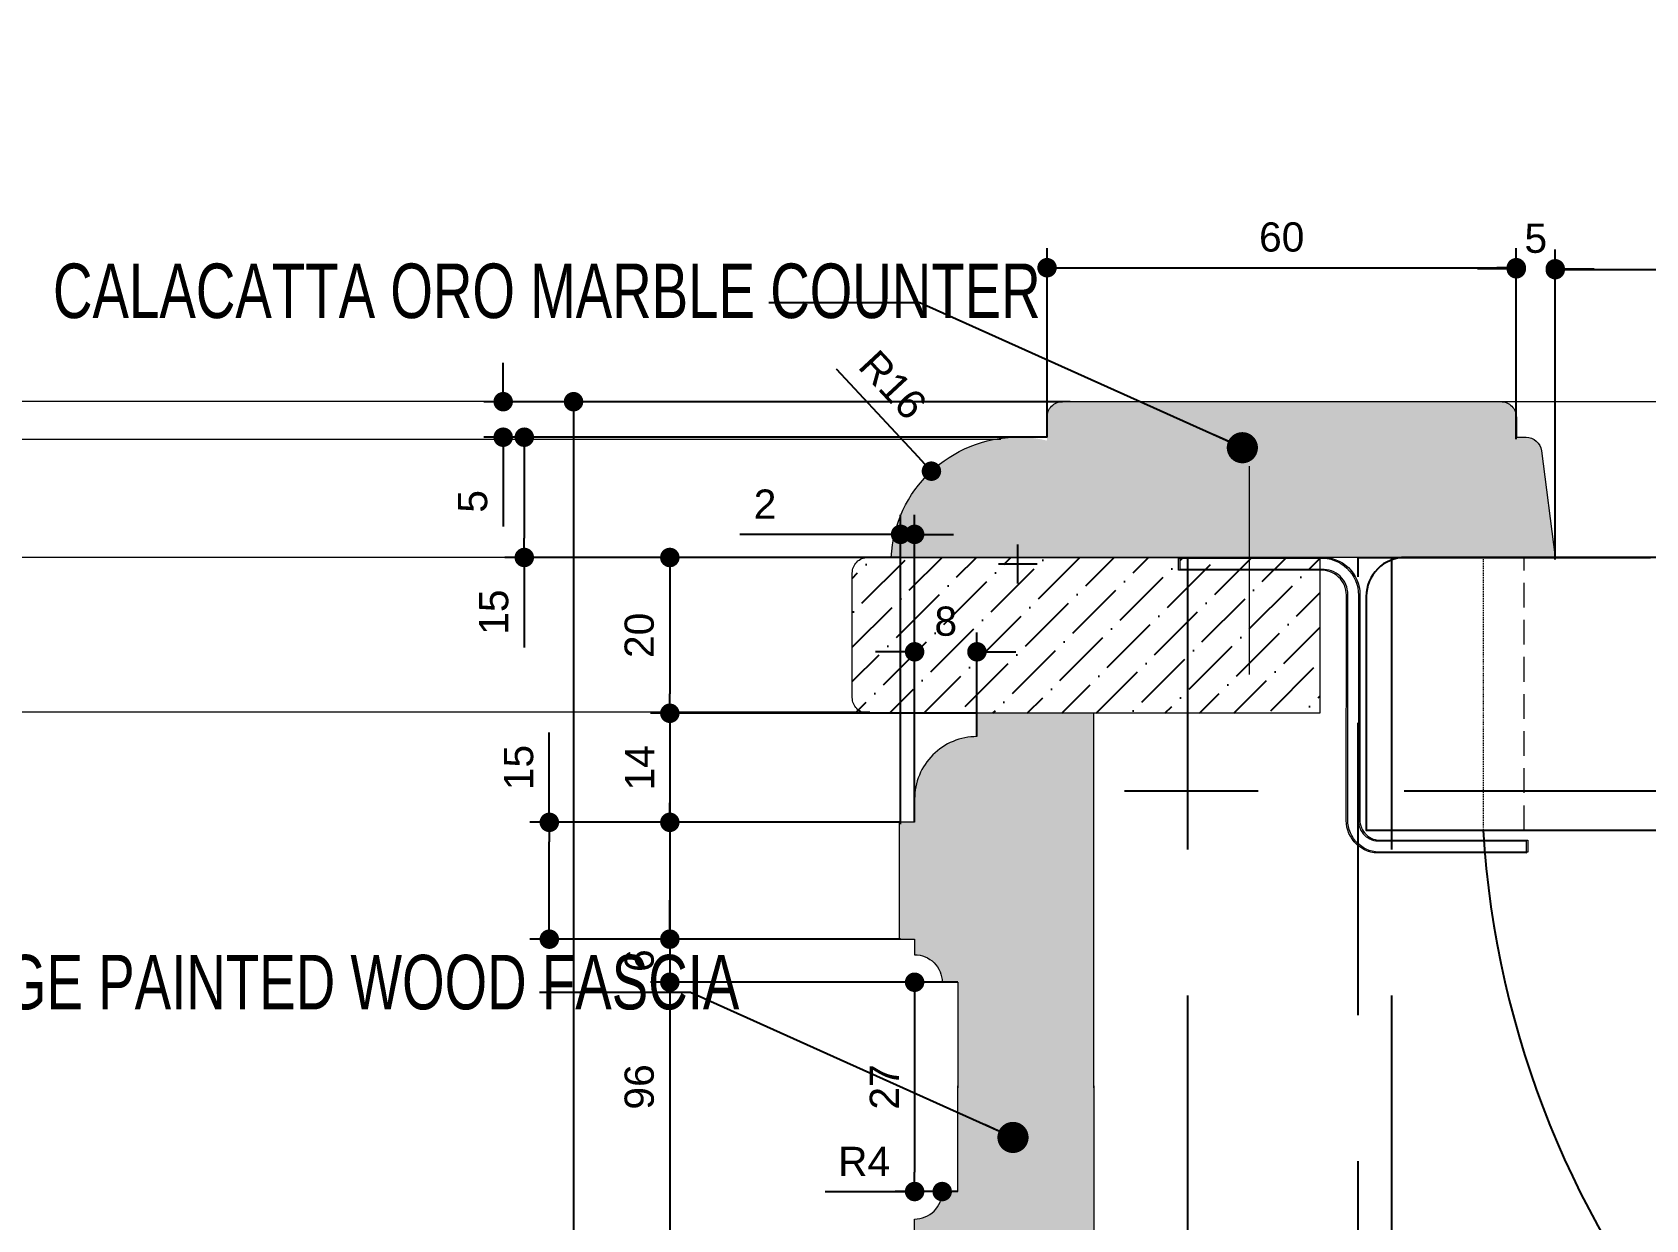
# Model space of a CAD drawing. Header units: inches. Extents: x 193287 to 241687, y 437648 to 550079.
# Drawn here: x 230009.3 to 230216.4, y 449130.6 to 449283 of the extents above; entities that cross this region are included whole.
import ezdxf

# ---------------------------------------------------------------- set-up
doc = ezdxf.new("R2010")
doc.units = ezdxf.units.IN
doc.header["$MEASUREMENT"] = 0
for name, pattern in [('HIDDEN', [0.375, 0.25, -0.125]), ('HIDDEN2', [0.1875, 0.125, -0.0625]), ('PR11_AL Kaabi_Villa_GF-07_Make up & Toilet$0$HIDDEN2', [4.7625, 3.175, -1.5875])]:
    doc.linetypes.add(name, pattern=pattern)
for name, color, linetype, lineweight in [('A-Dim-ID', 9, 'Continuous', 20), ('CQ Marble', 6, 'Continuous', 0), ('Sanitary', 9, 'Continuous', 0)]:
    doc.layers.add(name, color=color, linetype=linetype, lineweight=lineweight)
for name, color, linetype in [('A-DIMESNION-1', 7, 'Continuous'), ('CQ marble hatch', 8, 'Continuous'), ('CQ SANITARY WARES', 212, 'Continuous'), ('CQ SPOT DETAIL DIMENSION', 9, 'Continuous'), ('CQ SPOT DETAILS', 40, 'Continuous'), ('CQ text label', 3, 'Continuous'), ('Layer7', 8, 'Continuous'), ('MARBLE 2', 6, 'Continuous'), ('SANITARY WARES', 212, 'Continuous')]:
    doc.layers.add(name, color=color, linetype=linetype)
doc.styles.add('DIM 50', font='romans.shx', dxfattribs={"width": 0.75, "height": 100})
doc.styles.add('ST9', font='romans.shx', dxfattribs={"width": 0.8})
doc.styles.get("Standard").update_dxf_attribs({"font": 'arial.ttf'})
doc.dimstyles.new('CQ 2.5', dxfattribs={"dimscale": 0.025, "dimtxt": 150, "dimasz": 100, "dimexe": 100, "dimexo": 0, "dimgap": 80, "dimtad": 1, "dimdec": 0, "dimzin": 0, "dimdsep": 46, "dimtxsty": 'Standard', "dimblk": 'DOT', "dimcen": 100, "dimclrd": 250, "dimclre": 250, "dimclrt": 3, "dimadec": 0, "dimazin": 0, "dimtfac": 1, "dimtdec": 0, "dimtofl": 0, "dimtmove": 0, "dimatfit": 3, "dimfxl": 1, "dimtolj": 1, "dimtzin": 0, "dimlwd": -1, "dimarcsym": 0})
doc.dimstyles.new('DIM-20', dxfattribs={"dimscale": 1000, "dimtxt": 0.044, "dimasz": 0.035, "dimexe": 0.022, "dimexo": 0.022, "dimgap": 0.022, "dimtad": 1, "dimdec": 0, "dimzin": 0, "dimdsep": 46, "dimtxsty": 'ST9', "dimblk1": 'ARCHTICK', "dimblk2": 'ARCHTICK', "dimsah": 1, "dimcen": 0.088, "dimdle": 0.04, "dimclrd": 256, "dimclre": 256, "dimclrt": 3, "dimadec": 0, "dimazin": 0, "dimtfac": 1, "dimtdec": 0, "dimtix": 1, "dimtofl": 0, "dimtmove": 1, "dimatfit": 3, "dimldrblk": 'CLOSED', "dimfxl": 1, "dimtolj": 1, "dimtzin": 0, "dimarcsym": 0})
doc.dimstyles.get("Standard").update_dxf_attribs({"dimtxt": 0.18, "dimasz": 0.18, "dimexe": 0.18, "dimexo": 0.0625, "dimgap": 0.09, "dimtad": 0, "dimtih": 1, "dimtoh": 1, "dimdec": 4, "dimzin": 0, "dimdsep": 46, "dimtxsty": 'Standard', "dimcen": 0.09, "dimadec": 0, "dimazin": 0, "dimtfac": 1, "dimtdec": 4, "dimtofl": 0, "dimtmove": 0, "dimatfit": 3, "dimfxl": 1, "dimtolj": 1, "dimtzin": 0, "dimarcsym": 0})
pattern_1 = [(45, (-7e-11, 49.978), (1.657281518, 6.0766989), [7.8125, -1.5625, 0, -1.5625])]

# ---------------------------------------------------------------- blocks, each defined once
blk = doc.blocks.new('duravit foster side')
at = {"layer": 'Sanitary', "lineweight": 0}
blk.add_line((40918.33, -1407.37, 0), (40918.33, -1380.65, 0), dxfattribs=at)
at = {"layer": 'Sanitary', "lineweight": 0, "elevation": 0}
blk.add_lwpolyline([(40953.87, -1430.31), (40935.17, -1430.3, -0.431365), (40930.76, -1426.13), (40930.78, -1397.19, 0.431365), (40927.41, -1394.01), (40909.24, -1394.01), (40909.24, -1392.46), (40927.32, -1392.46, -0.431365), (40932.33, -1397.2), (40932.31, -1426.13, 0.431365), (40935.08, -1428.76), (40953.87, -1428.76), (40953.87, -1430.31)], format="xyb", dxfattribs=at)
at = {"layer": 'SANITARY WARES', "linetype": 'HIDDEN2', "lineweight": 0}
blk.add_line((40948.33, -1392.36), (40948.33, -1427.36), dxfattribs=at)
at = {"layer": 'SANITARY WARES'}
blk.add_line((40948.33, -1427.36), (41088.35, -1427.36), dxfattribs=at)
blk.add_lwpolyline([(41228.33, -1427.36), (41243.33, -1427.36), (41243.33, -1397.36, 0.414214), (41238.33, -1392.36), (40938.33, -1392.36, 0.414214), (40933.33, -1397.36), (40933.33, -1427.36), (40948.33, -1427.36, 0.331096), (41041.04, -1537.36, -0.40788), (41045.93, -1542.36), (41045.93, -1557.36), (41130.77, -1557.36), (41130.77, -1542.36, -0.407798), (41135.66, -1537.36, 0.331478)], format="xyb", close=True, dxfattribs=at)
blk = doc.blocks.new('svanity section gf-15')
at = {"layer": 'CQ marble hatch', "ltscale": 1000, "extrusion": (-4.88522e-08, 5.98593e-09, 1)}
h = blk.add_hatch(dxfattribs=at)
h.set_pattern_fill('ANSI36', color=256, scale=25, style=0)
h.set_pattern_definition(pattern_1)
edge = h.paths.add_edge_path()
edge.add_arc((233163.01, 449102.13), 2, 0, 90)
edge.add_line((233163.01, 449104.13), (233106.77, 449104.13))
edge.add_arc((233106.77, 449102.13), 2, 90, 180)
edge.add_line((233104.77, 449102.13), (233104.77, 449099.13))
edge.add_arc((233101.02, 449083.3), 16.27, 76.6516, 177.0882)
edge.add_line((233084.77, 449084.13), (233170.01, 449084.13))
edge.add_line((233170.01, 449084.13), (233168.23, 449097.82))
edge.add_arc((233166.25, 449097.57), 2, 7.3809, 90)
edge.add_line((233166.25, 449099.57), (233165.01, 449099.57))
edge.add_line((233165.01, 449099.57), (233165.01, 449102.13))
edge = h.paths.add_edge_path()
edge.add_line((233433.32, 449097.82), (233431.55, 449084.13))
edge.add_line((233431.55, 449084.13), (233638.13, 449084.13))
edge.add_line((233638.13, 449084.13), (233638.13, 449104.13))
edge.add_line((233638.13, 449104.13), (233438.55, 449104.13))
edge.add_arc((233438.55, 449102.13), 2, 90, 180)
edge.add_line((233436.55, 449102.13), (233436.55, 449099.57))
edge.add_line((233436.55, 449099.57), (233435.31, 449099.57))
edge.add_arc((233435.31, 449097.57), 2, 90, 172.6191)
h = blk.add_hatch(dxfattribs=at)
h.set_pattern_fill('ANSI36', color=256, scale=25, style=0)
h.set_pattern_definition(pattern_1)
edge = h.paths.add_edge_path()
edge.add_line((233079.77, 449082.13), (233079.77, 449064.13))
edge.add_line((233079.77, 449064.13), (233139.77, 449064.13))
edge.add_line((233139.77, 449064.13), (233139.77, 449084.13))
edge.add_line((233139.77, 449084.13), (233081.77, 449084.13))
edge.add_arc((233081.77, 449082.13), 2, -630, -540)
at = {"layer": 'CQ marble hatch', "ltscale": 1000}
h = blk.add_hatch(dxfattribs=at)
h.set_pattern_fill('ANSI36', color=256, scale=25, angle=-8.8e-29, style=0)
h.paths.add_polyline_path([(233095.77, 448408.19), (233110.77, 448408.19), (233110.77, 448404.15), (233095.77, 448404.15)])
h.paths.add_polyline_path([(233085.77, 448437.19), (233087.77, 448437.19), (233087.77, 448439.19, 0.414214), (233091.31, 448442.72), (233093.31, 448442.72), (233093.31, 448686.19), (233093.31, 448929.65), (233091.31, 448929.65, 0.414214), (233087.77, 448933.19), (233087.77, 448935.19), (233085.77, 448935.19), (233085.77, 448950.19), (233087.77, 448950.19), (233087.77, 448953.19, -0.414214), (233095.77, 448961.19), (233095.77, 448964.19), (233110.77, 448964.19), (233110.77, 448686.19), (233110.77, 448408.19), (233095.77, 448408.19), (233095.77, 448411.19, -0.414214), (233087.77, 448419.19), (233087.77, 448422.19), (233085.77, 448422.19)])
h.paths.add_polyline_path([(233095.77, 448968.19), (233110.77, 448968.19), (233110.77, 448964.19), (233095.77, 448964.19)])
h.paths.add_polyline_path([(233085.77, 448997.19), (233087.77, 448997.19), (233087.77, 448999.19, 0.414214), (233091.31, 449002.72), (233093.31, 449002.72), (233093.31, 449016.29), (233093.31, 449029.59), (233091.31, 449029.59, 0.414214), (233087.77, 449033.13), (233087.77, 449035.13), (233085.77, 449035.13), (233085.77, 449050.13), (233087.77, 449050.13), (233087.77, 449053.13, -0.414214), (233095.77, 449061.13), (233095.77, 449064.13), (233110.77, 449064.13), (233110.77, 449016.03), (233110.77, 448968.19), (233095.77, 448968.19), (233095.77, 448971.19, -0.414214), (233087.77, 448979.19), (233087.77, 448982.19), (233085.77, 448982.19)])
at = {"layer": 'CQ Marble', "color": 6, "extrusion": (-4.88522e-08, 5.98593e-09, 1), "elevation": -0.01}
blk.add_lwpolyline([(233084.77, 449084.13), (233084.77, 449084.13, -0.399406), (233101.02, 449099.57), (233104.77, 449099.57), (233104.77, 449102.13, -0.414214), (233106.77, 449104.13), (233638.13, 449104.13), (233638.13, 449084.13), (233084.77, 449084.13)], format="xyb", dxfattribs=at)
blk.add_lwpolyline([(233081.77, 449084.13), (233139.77, 449084.13), (233139.77, 449064.13), (233081.77, 449064.13, -0.414214), (233079.77, 449066.13), (233079.77, 449082.13, -0.414214)], format="xyb", close=True, dxfattribs=at)
at = {"layer": 'CQ Marble', "color": 6, "elevation": 0}
for points in [[(233110.77, 449016.03), (233110.77, 449064.13), (233095.77, 449064.13), (233095.77, 449061.13, 0.414214), (233087.77, 449053.13), (233087.77, 449050.13), (233085.77, 449050.13), (233085.77, 449035.13), (233087.77, 449035.13), (233087.77, 449033.13, -0.414214), (233091.31, 449029.59), (233093.31, 449029.59), (233093.31, 449016.03)], [(233110.77, 449016.29), (233110.77, 448968.19), (233095.77, 448968.19), (233095.77, 448971.19, -0.414214), (233087.77, 448979.19), (233087.77, 448982.19), (233085.77, 448982.19), (233085.77, 448997.19), (233087.77, 448997.19), (233087.77, 448999.19, 0.414214), (233091.31, 449002.72), (233093.31, 449002.72), (233093.31, 449016.29)]]:
    blk.add_lwpolyline(points, format="xyb", dxfattribs=at)
at = {"layer": 'Layer7', "color": 250, "linetype": 'HIDDEN', "ltscale": 150, "extrusion": (-4.88522e-08, 5.98593e-09, 1)}
for p, q in [((233122.81, 449084.13, 0), (233122.81, 448719.13, 0)), ((233148.98, 449084.13, 0), (233148.98, 448719.13, 0))]:
    blk.add_line(p, q, dxfattribs=at)
at = {"layer": 'Layer7', "color": 250, "linetype": 'HIDDEN', "ltscale": 150, "extrusion": (-4.88522e-08, 5.98593e-09, 1), "elevation": -0.01}
for points in [[(233114.72, 448744.13), (233144.72, 448744.13), (233144.72, 449084.13)], [(233144.72, 449084.13), (233638.13, 449084.13), (233638.13, 449054.13), (233114.72, 449054.13)]]:
    blk.add_lwpolyline(points, dxfattribs=at)
at = {"layer": 'MARBLE 2', "lineweight": 0, "extrusion": (-4.88522e-08, 5.98593e-09, 1), "elevation": -0.01}
blk.add_lwpolyline([(233140.01, 449104.13), (233163.01, 449104.13, -0.414214), (233165.01, 449102.13), (233165.01, 449099.57), (233166.25, 449099.57, -0.376967), (233168.23, 449097.82), (233170.01, 449084.13)], format="xyb", dxfattribs=at)
at = {"layer": 'Sanitary', "lineweight": 0, "extrusion": (-4.88522e-08, 5.98593e-09, 1), "elevation": -0.01}
blk.add_lwpolyline([(233166.47, 449046.28), (233147.78, 449046.28, -0.431365), (233143.36, 449050.45), (233143.38, 449079.39, 0.431365), (233140.01, 449082.58), (233121.85, 449082.57), (233121.85, 449084.12), (233139.93, 449084.12, -0.431365), (233144.93, 449079.39), (233144.91, 449050.45, 0.431365), (233147.69, 449047.83), (233166.47, 449047.83), (233166.47, 449046.28)], format="xyb", dxfattribs=at)
at = {"layer": 'SANITARY WARES', "linetype": 'PR11_AL Kaabi_Villa_GF-07_Make up & Toilet$0$HIDDEN2', "lineweight": 0, "extrusion": (-4.88522e-08, 5.98593e-09, 1)}
blk.add_line((233166.01, 449049.13, 0), (233166.01, 449084.13, 0), dxfattribs=at)
at = {"layer": 'CQ SANITARY WARES', "color": 6, "extrusion": (-4.88522e-08, 5.98593e-09, 1)}
blk.add_blockref('duravit foster side', (192212.42, 450476.49, -0.01), dxfattribs=at)
blk = doc.blocks.new('_Dot')
at = {"color": 0, "linetype": 'ByBlock', "lineweight": -2}
blk.add_line((-0.5, 0), (-1, 0), dxfattribs=at)
at = {"color": 0, "linetype": 'ByBlock', "const_width": 0.5}
blk.add_lwpolyline([(-0.25, 0, 1), (0.25, 0, 1)], format="xyb", close=True, dxfattribs=at)
blk = doc.blocks.new('*D4475')
at = {"layer": 'A-DIMESNION-1', "color": 250, "lineweight": -2, "ltscale": 0.05, "transparency": 16777216}
for p, q in [((230141.51, 429235.59), (230076.23, 429235.59)), ((230130.51, 428535.55), (230076.23, 428535.55))]:
    blk.add_line(p, q, dxfattribs=at)
at = {"layer": 'A-DIMESNION-1', "color": 250, "ltscale": 0.05, "transparency": 16777216}
blk.add_line((230078.73, 429233.09), (230078.73, 428538.05), dxfattribs=at)
at = {"layer": 'Defpoints', "color": 0, "linetype": 'Continuous', "ltscale": 0.05, "transparency": 16777216}
for p in [(230141.51, 429235.59, 0), (230078.73, 428535.55), (230130.51, 428535.55, 0)]:
    blk.add_point(p, dxfattribs=at)
at = {"layer": 'A-DIMESNION-1', "color": 250, "linetype": 'Continuous', "ltscale": 0.05, "transparency": 16777216, "xscale": 2.5, "yscale": 2.5, "zscale": 2.5}
for p, rotation in [((230078.73, 429235.59), 90), ((230078.73, 428535.55), 270)]:
    blk.add_blockref('_Dot', p, dxfattribs=dict(at, rotation=rotation))
at = {"layer": 'A-DIMESNION-1', "color": 3, "linetype": 'Continuous', "ltscale": 0.05, "transparency": 16777216, "insert": (230074.82, 428885.57), "char_height": 3.75, "attachment_point": 5, "rotation": 90}
blk.add_mtext('\\A1;700', dxfattribs=at)
blk = doc.blocks.new('*D4474')
at = {"layer": 'A-DIMESNION-1', "color": 250, "lineweight": -2, "ltscale": 0.05, "transparency": 16777216}
for p, q in [((230139.51, 429231.03), (230139.51, 429255.29)), ((230199.74, 429231.03), (230199.74, 429255.29))]:
    blk.add_line(p, q, dxfattribs=at)
at = {"layer": 'A-DIMESNION-1', "color": 250, "ltscale": 0.05, "transparency": 16777216}
blk.add_line((230142.01, 429252.79), (230197.24, 429252.79), dxfattribs=at)
at = {"layer": 'Defpoints', "color": 0, "linetype": 'Continuous', "ltscale": 0.05, "transparency": 16777216}
for p in [(230199.74, 429252.79), (230139.51, 429231.03, 0), (230199.74, 429231.03, 0)]:
    blk.add_point(p, dxfattribs=at)
at = {"layer": 'A-DIMESNION-1', "color": 250, "linetype": 'Continuous', "ltscale": 0.05, "transparency": 16777216, "xscale": 2.5, "yscale": 2.5, "zscale": 2.5, "rotation": 180}
blk.add_blockref('_Dot', (230139.51, 429252.79), dxfattribs=at)
at = {"layer": 'A-DIMESNION-1', "color": 250, "linetype": 'Continuous', "ltscale": 0.05, "transparency": 16777216, "xscale": 2.5, "yscale": 2.5, "zscale": 2.5}
blk.add_blockref('_Dot', (230199.74, 429252.79), dxfattribs=at)
at = {"layer": 'A-DIMESNION-1', "color": 3, "linetype": 'Continuous', "ltscale": 0.05, "transparency": 16777216, "insert": (230169.63, 429256.71), "char_height": 3.75, "attachment_point": 5}
blk.add_mtext('\\A1;60', dxfattribs=at)
blk = doc.blocks.new('*D4473')
at = {"layer": 'A-DIMESNION-1', "color": 250, "lineweight": -2, "ltscale": 0.05, "transparency": 16777216}
for p, q in [((230199.74, 429230.78), (230199.74, 429255.15)), ((230204.74, 429215.34), (230204.74, 429255.15))]:
    blk.add_line(p, q, dxfattribs=at)
at = {"layer": 'A-DIMESNION-1', "color": 250, "ltscale": 0.05, "transparency": 16777216}
for p, q in [((230197.24, 429252.65), (230194.74, 429252.65)), ((230207.24, 429252.65), (230209.74, 429252.65))]:
    blk.add_line(p, q, dxfattribs=at)
at = {"layer": 'Defpoints', "color": 0, "linetype": 'Continuous', "ltscale": 0.05, "transparency": 16777216}
for p in [(230204.74, 429252.65), (230199.74, 429230.78, 0), (230204.74, 429215.34, 0)]:
    blk.add_point(p, dxfattribs=at)
at = {"layer": 'A-DIMESNION-1', "color": 250, "linetype": 'Continuous', "ltscale": 0.05, "transparency": 16777216, "xscale": 2.5, "yscale": 2.5, "zscale": 2.5}
blk.add_blockref('_Dot', (230199.74, 429252.65), dxfattribs=at)
at = {"layer": 'A-DIMESNION-1', "color": 250, "linetype": 'Continuous', "ltscale": 0.05, "transparency": 16777216, "xscale": 2.5, "yscale": 2.5, "zscale": 2.5, "rotation": 180}
blk.add_blockref('_Dot', (230204.74, 429252.65), dxfattribs=at)
at = {"layer": 'A-DIMESNION-1', "color": 3, "linetype": 'Continuous', "ltscale": 0.05, "transparency": 16777216, "insert": (230202.24, 429256.55), "char_height": 3.75, "attachment_point": 5}
blk.add_mtext('\\A1;5', dxfattribs=at)
blk = doc.blocks.new('*D4472')
at = {"layer": 'A-DIMESNION-1', "color": 250, "lineweight": -2, "ltscale": 0.05, "transparency": 16777216}
for p, q in [((230204.74, 429215.34), (230204.74, 429255.04)), ((230466.29, 429215.34), (230466.29, 429255.04))]:
    blk.add_line(p, q, dxfattribs=at)
at = {"layer": 'A-DIMESNION-1', "color": 250, "ltscale": 0.05, "transparency": 16777216}
blk.add_line((230207.24, 429252.54), (230463.79, 429252.54), dxfattribs=at)
at = {"layer": 'Defpoints', "color": 0, "linetype": 'Continuous', "ltscale": 0.05, "transparency": 16777216}
for p in [(230466.29, 429252.54), (230204.74, 429215.34, 0), (230466.29, 429215.34, 0)]:
    blk.add_point(p, dxfattribs=at)
at = {"layer": 'A-DIMESNION-1', "color": 250, "linetype": 'Continuous', "ltscale": 0.05, "transparency": 16777216, "xscale": 2.5, "yscale": 2.5, "zscale": 2.5, "rotation": 180}
blk.add_blockref('_Dot', (230204.74, 429252.54), dxfattribs=at)
at = {"layer": 'A-DIMESNION-1', "color": 250, "linetype": 'Continuous', "ltscale": 0.05, "transparency": 16777216, "xscale": 2.5, "yscale": 2.5, "zscale": 2.5}
blk.add_blockref('_Dot', (230466.29, 429252.54), dxfattribs=at)
at = {"layer": 'A-DIMESNION-1', "color": 3, "linetype": 'Continuous', "ltscale": 0.05, "transparency": 16777216, "insert": (230335.52, 429256.46), "char_height": 3.75, "attachment_point": 5}
blk.add_mtext('\\A1;262', dxfattribs=at)
blk = doc.blocks.new('*D4455')
at = {"layer": 'A-DIMESNION-1', "color": 250, "lineweight": -2, "ltscale": 0.05, "transparency": 16777216}
for p, q in [((230139.51, 429231.03), (230069.91, 429231.03)), ((230120.71, 429215.59), (230069.91, 429215.59))]:
    blk.add_line(p, q, dxfattribs=at)
at = {"layer": 'A-DIMESNION-1', "color": 250, "ltscale": 0.05, "transparency": 16777216}
for p, q in [((230072.41, 429228.53), (230072.41, 429218.09)), ((230072.41, 429215.59), (230072.41, 429204.05))]:
    blk.add_line(p, q, dxfattribs=at)
at = {"layer": 'Defpoints', "color": 0, "linetype": 'Continuous', "ltscale": 0.05, "transparency": 16777216}
for p in [(230139.51, 429231.03, 0), (230072.41, 429215.59), (230120.71, 429215.59, 0)]:
    blk.add_point(p, dxfattribs=at)
at = {"layer": 'A-DIMESNION-1', "color": 250, "linetype": 'Continuous', "ltscale": 0.05, "transparency": 16777216, "xscale": 2.5, "yscale": 2.5, "zscale": 2.5}
for p, rotation in [((230072.41, 429231.03), 90), ((230072.41, 429215.59), 270)]:
    blk.add_blockref('_Dot', p, dxfattribs=dict(at, rotation=rotation))
at = {"layer": 'A-DIMESNION-1', "color": 3, "linetype": 'Continuous', "ltscale": 0.05, "transparency": 16777216, "insert": (230068.5, 429208.57), "char_height": 3.75, "attachment_point": 5, "rotation": 90}
blk.add_mtext('\\A1;15', dxfattribs=at)
blk = doc.blocks.new('*D4458')
at = {"layer": 'A-DIMESNION-1', "color": 250, "lineweight": -2, "ltscale": 0.05, "transparency": 16777216}
for p, q in [((230130.51, 429195.59), (230088.59, 429195.59)), ((230130.56, 429099.65), (230088.59, 429099.65))]:
    blk.add_line(p, q, dxfattribs=at)
at = {"layer": 'A-DIMESNION-1', "color": 250, "ltscale": 0.05, "transparency": 16777216}
blk.add_line((230091.09, 429193.09), (230091.09, 429102.15), dxfattribs=at)
at = {"layer": 'Defpoints', "color": 0, "linetype": 'Continuous', "ltscale": 0.05, "transparency": 16777216}
for p in [(230130.51, 429195.59, 0), (230091.09, 429099.65), (230130.56, 429099.65, 0)]:
    blk.add_point(p, dxfattribs=at)
at = {"layer": 'A-DIMESNION-1', "color": 250, "linetype": 'Continuous', "ltscale": 0.05, "transparency": 16777216, "xscale": 2.5, "yscale": 2.5, "zscale": 2.5}
for p, rotation in [((230091.09, 429195.59), 90), ((230091.09, 429099.65), 270)]:
    blk.add_blockref('_Dot', p, dxfattribs=dict(at, rotation=rotation))
at = {"layer": 'A-DIMESNION-1', "color": 3, "linetype": 'Continuous', "ltscale": 0.05, "transparency": 16777216, "insert": (230087.18, 429147.62), "char_height": 3.75, "attachment_point": 5, "rotation": 90}
blk.add_mtext('\\A1;96', dxfattribs=at)
blk = doc.blocks.new('*D4457')
at = {"layer": 'A-DIMESNION-1', "color": 250, "lineweight": -2, "ltscale": 0.05, "transparency": 16777216}
for p, q in [((230127.85, 429161.06), (230120.01, 429161.06)), ((230128.05, 429134.19), (230120.01, 429134.19))]:
    blk.add_line(p, q, dxfattribs=at)
at = {"layer": 'A-DIMESNION-1', "color": 250, "ltscale": 0.05, "transparency": 16777216}
blk.add_line((230122.51, 429158.56), (230122.51, 429136.69), dxfattribs=at)
at = {"layer": 'Defpoints', "color": 0, "linetype": 'Continuous', "ltscale": 0.05, "transparency": 16777216}
for p in [(230127.85, 429161.06, 0), (230122.51, 429134.19), (230128.05, 429134.19, 0)]:
    blk.add_point(p, dxfattribs=at)
at = {"layer": 'A-DIMESNION-1', "color": 250, "linetype": 'Continuous', "ltscale": 0.05, "transparency": 16777216, "xscale": 2.5, "yscale": 2.5, "zscale": 2.5}
for p, rotation in [((230122.51, 429161.06), 90), ((230122.51, 429134.19), 270)]:
    blk.add_blockref('_Dot', p, dxfattribs=dict(at, rotation=rotation))
at = {"layer": 'A-DIMESNION-1', "color": 3, "linetype": 'Continuous', "ltscale": 0.05, "transparency": 16777216, "insert": (230118.63, 429147.62), "char_height": 3.75, "attachment_point": 5, "rotation": 90}
blk.add_mtext('\\A1;27', dxfattribs=at)
blk = doc.blocks.new('*D4456')
at = {"layer": 'A-DIMESNION-1', "color": 250, "lineweight": -2, "ltscale": 0.05, "transparency": 16777216}
for p, q in [((230119.51, 429215.59), (230088.59, 429215.59)), ((230120.71, 429195.59), (230088.59, 429195.59))]:
    blk.add_line(p, q, dxfattribs=at)
at = {"layer": 'A-DIMESNION-1', "color": 250, "ltscale": 0.05, "transparency": 16777216}
blk.add_line((230091.09, 429213.09), (230091.09, 429198.09), dxfattribs=at)
at = {"layer": 'Defpoints', "color": 0, "linetype": 'Continuous', "ltscale": 0.05, "transparency": 16777216}
for p in [(230119.51, 429215.59, 0), (230091.09, 429195.59), (230120.71, 429195.59, 0)]:
    blk.add_point(p, dxfattribs=at)
at = {"layer": 'A-DIMESNION-1', "color": 250, "linetype": 'Continuous', "ltscale": 0.05, "transparency": 16777216, "xscale": 2.5, "yscale": 2.5, "zscale": 2.5}
for p, rotation in [((230091.09, 429215.59), 90), ((230091.09, 429195.59), 270)]:
    blk.add_blockref('_Dot', p, dxfattribs=dict(at, rotation=rotation))
at = {"layer": 'A-DIMESNION-1', "color": 3, "linetype": 'Continuous', "ltscale": 0.05, "transparency": 16777216, "insert": (230087.18, 429205.59), "char_height": 3.75, "attachment_point": 5, "rotation": 90}
blk.add_mtext('\\A1;20', dxfattribs=at)
blk = doc.blocks.new('*D4454')
at = {"layer": 'A-DIMESNION-1', "color": 250, "ltscale": 0.05, "transparency": 16777216}
for p, q in [((230069.7, 429238.09), (230069.7, 429240.59)), ((230069.7, 429228.53), (230069.7, 429219.55))]:
    blk.add_line(p, q, dxfattribs=at)
at = {"layer": 'A-DIMESNION-1', "color": 250, "lineweight": -2, "ltscale": 0.05, "transparency": 16777216}
for p, q in [((230141.46, 429235.59), (230067.2, 429235.59)), ((230120.71, 429231.03), (230067.2, 429231.03))]:
    blk.add_line(p, q, dxfattribs=at)
at = {"layer": 'Defpoints', "color": 0, "linetype": 'Continuous', "ltscale": 0.05, "transparency": 16777216}
for p in [(230141.46, 429235.59, 0), (230069.7, 429231.03), (230120.71, 429231.03, 0)]:
    blk.add_point(p, dxfattribs=at)
at = {"layer": 'A-DIMESNION-1', "color": 250, "linetype": 'Continuous', "ltscale": 0.05, "transparency": 16777216, "xscale": 2.5, "yscale": 2.5, "zscale": 2.5}
for p, rotation in [((230069.7, 429235.59), 270), ((230069.7, 429231.03), 90)]:
    blk.add_blockref('_Dot', p, dxfattribs=dict(at, rotation=rotation))
at = {"layer": 'A-DIMESNION-1', "color": 3, "linetype": 'Continuous', "ltscale": 0.05, "transparency": 16777216, "insert": (230065.8, 429222.79), "char_height": 3.75, "attachment_point": 5, "rotation": 90}
blk.add_mtext('\\A1;5', dxfattribs=at)
blk = doc.blocks.new('*D4452')
at = {"layer": 'A-DIMESNION-1', "color": 250, "ltscale": 0.05, "transparency": 16777216}
for p, q in [((230075.62, 429181.59), (230075.62, 429193.14)), ((230075.62, 429169.09), (230075.62, 429179.09))]:
    blk.add_line(p, q, dxfattribs=at)
at = {"layer": 'A-DIMESNION-1', "color": 250, "lineweight": -2, "ltscale": 0.05, "transparency": 16777216}
for p, q in [((230120.51, 429181.59), (230073.12, 429181.59)), ((230120.71, 429166.59), (230073.12, 429166.59))]:
    blk.add_line(p, q, dxfattribs=at)
at = {"layer": 'Defpoints', "color": 0, "linetype": 'Continuous', "ltscale": 0.05, "transparency": 16777216}
for p in [(230120.51, 429181.59), (230075.62, 429166.59), (230120.71, 429166.59, 0)]:
    blk.add_point(p, dxfattribs=at)
at = {"layer": 'A-DIMESNION-1', "color": 250, "linetype": 'Continuous', "ltscale": 0.05, "transparency": 16777216, "xscale": 2.5, "yscale": 2.5, "zscale": 2.5}
for p, rotation in [((230075.62, 429181.59), 90), ((230075.62, 429166.59), 270)]:
    blk.add_blockref('_Dot', p, dxfattribs=dict(at, rotation=rotation))
at = {"layer": 'A-DIMESNION-1', "color": 3, "linetype": 'Continuous', "ltscale": 0.05, "transparency": 16777216, "insert": (230071.7, 429188.62), "char_height": 3.75, "attachment_point": 5, "rotation": 90}
blk.add_mtext('\\A1;15', dxfattribs=at)
blk = doc.blocks.new('*D4451')
at = {"layer": 'A-DIMESNION-1', "color": 250, "ltscale": 0.05, "transparency": 16777216}
for p, q in [((230091.09, 429169.09), (230091.09, 429171.59)), ((230091.09, 429158.56), (230091.09, 429156.06))]:
    blk.add_line(p, q, dxfattribs=at)
at = {"layer": 'A-DIMESNION-1', "color": 250, "lineweight": -2, "ltscale": 0.05, "transparency": 16777216}
for p, q in [((230120.51, 429166.59), (230088.59, 429166.59)), ((230128.05, 429161.06), (230088.59, 429161.06))]:
    blk.add_line(p, q, dxfattribs=at)
at = {"layer": 'Defpoints', "color": 0, "linetype": 'Continuous', "ltscale": 0.05, "transparency": 16777216}
for p in [(230120.51, 429166.59, 0), (230091.09, 429161.06), (230128.05, 429161.06, 0)]:
    blk.add_point(p, dxfattribs=at)
at = {"layer": 'A-DIMESNION-1', "color": 250, "linetype": 'Continuous', "ltscale": 0.05, "transparency": 16777216, "xscale": 2.5, "yscale": 2.5, "zscale": 2.5}
for p, rotation in [((230091.09, 429166.59), 270), ((230091.09, 429161.06), 90)]:
    blk.add_blockref('_Dot', p, dxfattribs=dict(at, rotation=rotation))
at = {"layer": 'A-DIMESNION-1', "color": 3, "linetype": 'Continuous', "ltscale": 0.05, "transparency": 16777216, "insert": (230087.18, 429163.83), "char_height": 3.75, "attachment_point": 5, "rotation": 90}
blk.add_mtext('\\A1;6', dxfattribs=at)
blk = doc.blocks.new('*D4450')
at = {"layer": 'A-DIMESNION-1', "color": 250, "lineweight": -2, "ltscale": 0.05, "transparency": 16777216}
for p, q in [((230122.51, 429181.59), (230122.51, 429205.98)), ((230130.51, 429192.59), (230130.51, 429205.98))]:
    blk.add_line(p, q, dxfattribs=at)
at = {"layer": 'A-DIMESNION-1', "color": 250, "ltscale": 0.05, "transparency": 16777216}
for p, q in [((230120.01, 429203.48), (230117.51, 429203.48)), ((230133.01, 429203.48), (230135.51, 429203.48))]:
    blk.add_line(p, q, dxfattribs=at)
at = {"layer": 'Defpoints', "color": 0, "linetype": 'Continuous', "ltscale": 0.05, "transparency": 16777216}
for p in [(230122.51, 429203.48), (230130.51, 429192.59, 0), (230122.51, 429181.59, 0)]:
    blk.add_point(p, dxfattribs=at)
at = {"layer": 'A-DIMESNION-1', "color": 250, "linetype": 'Continuous', "ltscale": 0.05, "transparency": 16777216, "xscale": 2.5, "yscale": 2.5, "zscale": 2.5}
blk.add_blockref('_Dot', (230122.51, 429203.48), dxfattribs=at)
at = {"layer": 'A-DIMESNION-1', "color": 250, "linetype": 'Continuous', "ltscale": 0.05, "transparency": 16777216, "xscale": 2.5, "yscale": 2.5, "zscale": 2.5, "rotation": 180}
blk.add_blockref('_Dot', (230130.51, 429203.48), dxfattribs=at)
at = {"layer": 'A-DIMESNION-1', "color": 3, "linetype": 'Continuous', "ltscale": 0.05, "transparency": 16777216, "insert": (230126.51, 429207.39), "char_height": 3.75, "attachment_point": 5}
blk.add_mtext('\\A1;8', dxfattribs=at)
blk = doc.blocks.new('*D4449')
at = {"layer": 'A-DIMESNION-1', "color": 250, "lineweight": -2, "ltscale": 0.05, "transparency": 16777216}
for p, q in [((230130.51, 429195.59), (230088.59, 429195.59)), ((230120.71, 429181.59), (230088.59, 429181.59))]:
    blk.add_line(p, q, dxfattribs=at)
at = {"layer": 'A-DIMESNION-1', "color": 250, "ltscale": 0.05, "transparency": 16777216}
blk.add_line((230091.09, 429193.09), (230091.09, 429184.09), dxfattribs=at)
at = {"layer": 'Defpoints', "color": 0, "linetype": 'Continuous', "ltscale": 0.05, "transparency": 16777216}
for p in [(230130.51, 429195.59, 0), (230091.09, 429181.59), (230120.71, 429181.59, 0)]:
    blk.add_point(p, dxfattribs=at)
at = {"layer": 'A-DIMESNION-1', "color": 250, "linetype": 'Continuous', "ltscale": 0.05, "transparency": 16777216, "xscale": 2.5, "yscale": 2.5, "zscale": 2.5}
for p, rotation in [((230091.09, 429195.59), 90), ((230091.09, 429181.59), 270)]:
    blk.add_blockref('_Dot', p, dxfattribs=dict(at, rotation=rotation))
at = {"layer": 'A-DIMESNION-1', "color": 3, "linetype": 'Continuous', "ltscale": 0.05, "transparency": 16777216, "insert": (230087.21, 429188.59), "char_height": 3.75, "attachment_point": 5, "rotation": 90}
blk.add_mtext('\\A1;14', dxfattribs=at)
blk = doc.blocks.new('*D4448')
at = {"layer": 'A-DIMESNION-1', "color": 250, "lineweight": -2, "ltscale": 0.05, "transparency": 16777216}
for p, q in [((230120.71, 429181.34), (230120.71, 429221.06)), ((230122.51, 429181.64), (230122.51, 429221.06))]:
    blk.add_line(p, q, dxfattribs=at)
at = {"layer": 'A-DIMESNION-1', "color": 250, "ltscale": 0.05, "transparency": 16777216}
for p, q in [((230118.21, 429218.56), (230100.07, 429218.56)), ((230125.01, 429218.56), (230127.51, 429218.56))]:
    blk.add_line(p, q, dxfattribs=at)
at = {"layer": 'Defpoints', "color": 0, "linetype": 'Continuous', "ltscale": 0.05, "transparency": 16777216}
for p in [(230120.71, 429218.56), (230120.71, 429181.34, 0), (230122.51, 429181.64, 0)]:
    blk.add_point(p, dxfattribs=at)
at = {"layer": 'A-DIMESNION-1', "color": 250, "linetype": 'Continuous', "ltscale": 0.05, "transparency": 16777216, "xscale": 2.5, "yscale": 2.5, "zscale": 2.5}
blk.add_blockref('_Dot', (230120.71, 429218.56), dxfattribs=at)
at = {"layer": 'A-DIMESNION-1', "color": 250, "linetype": 'Continuous', "ltscale": 0.05, "transparency": 16777216, "xscale": 2.5, "yscale": 2.5, "zscale": 2.5, "rotation": 180}
blk.add_blockref('_Dot', (230122.51, 429218.56), dxfattribs=at)
at = {"layer": 'A-DIMESNION-1', "color": 3, "linetype": 'Continuous', "ltscale": 0.05, "transparency": 16777216, "insert": (230103.31, 429222.44), "char_height": 3.75, "attachment_point": 5}
blk.add_mtext('\\A1;2', dxfattribs=at)
blk = doc.blocks.new('_ARCHTICK')
at = {"color": 0, "linetype": 'ByBlock', "const_width": 0.15}
blk.add_lwpolyline([(-0.5, -0.5), (0.5, 0.5)], dxfattribs=at)
blk = doc.blocks.new('*D949')
at = {"layer": 'A-Dim-ID', "lineweight": -2, "transparency": 16777216}
for p, q in [((231592.79, 450872.06), (231592.79, 448295.62)), ((229557.18, 450832.06), (231614.79, 450832.06)), ((229557.18, 448335.62), (231614.79, 448335.62))]:
    blk.add_line(p, q, dxfattribs=at)
at = {"layer": 'Defpoints', "color": 0, "transparency": 16777216}
for p in [(229535.18, 450832.06, 0), (229535.18, 448335.62, 0), (231592.79, 448335.62)]:
    blk.add_point(p, dxfattribs=at)
at = {"layer": 'A-Dim-ID', "lineweight": -2, "transparency": 16777216, "xscale": 20, "yscale": 20, "zscale": 20}
for p, rotation in [((231592.79, 450832.06), 90), ((231592.79, 448335.62), 270)]:
    blk.add_blockref('_ARCHTICK', p, dxfattribs=dict(at, rotation=rotation))
at = {"layer": 'A-Dim-ID', "color": 3, "transparency": 16777216, "insert": (231550.79, 449583.84), "char_height": 40, "attachment_point": 5, "rotation": 90, "style": 'ST9'}
blk.add_mtext('\\A1;2496', dxfattribs=at)
blk = doc.blocks.new('_CLOSED')
at = {"color": 0, "linetype": 'ByBlock'}
for p, q in [((-1, 0.167), (0, 0)), ((-1, 0.167), (-1, -0.167)), ((0, 0), (-1, -0.167)), ((0, 0), (-1, 0))]:
    blk.add_line(p, q, dxfattribs=at)
blk = doc.blocks.new('*D3633')
at = {"layer": 'CQ SPOT DETAIL DIMENSION', "color": 250, "transparency": 16777216}
blk.add_line((230112.43, 449239.82), (230122.97, 449228.5), dxfattribs=at)
at = {"layer": 'CQ SPOT DETAIL DIMENSION', "color": 250, "lineweight": -2, "transparency": 16777216}
for p, q in [((230135.76, 449212.27), (230135.76, 449217.27)), ((230133.26, 449214.77), (230138.26, 449214.77))]:
    blk.add_line(p, q, dxfattribs=at)
at = {"layer": 'Defpoints', "color": 0, "transparency": 16777216}
for p in [(230124.67, 449226.67, 0), (230135.76, 449214.77, 0)]:
    blk.add_point(p, dxfattribs=at)
at = {"layer": 'CQ SPOT DETAIL DIMENSION', "color": 250, "transparency": 16777216, "xscale": 2.5, "yscale": 2.5, "zscale": 2.5, "rotation": 312.9555722987022}
blk.add_blockref('_Dot', (230124.67, 449226.67), dxfattribs=at)
at = {"layer": 'CQ SPOT DETAIL DIMENSION', "color": 3, "transparency": 16777216, "insert": (230119.71, 449237.74), "char_height": 3.75, "attachment_point": 5, "rotation": 312.9556}
blk.add_mtext('\\A1;R16', dxfattribs=at)
blk = doc.blocks.new('*D3635')
at = {"layer": 'CQ SPOT DETAIL DIMENSION', "color": 250, "transparency": 16777216}
blk.add_line((230111.01, 449134.19), (230123.55, 449134.19), dxfattribs=at)
at = {"layer": 'Defpoints', "color": 0, "transparency": 16777216}
for p in [(230122.51, 449134.19, 0), (230126.05, 449134.19, 0)]:
    blk.add_point(p, dxfattribs=at)
at = {"layer": 'CQ SPOT DETAIL DIMENSION', "color": 250, "transparency": 16777216, "xscale": 2.5, "yscale": 2.5, "zscale": 2.5, "rotation": 359.9996215903977}
blk.add_blockref('_Dot', (230126.05, 449134.19), dxfattribs=at)
at = {"layer": 'CQ SPOT DETAIL DIMENSION', "color": 3, "transparency": 16777216, "insert": (230116.03, 449138.06), "char_height": 3.75, "attachment_point": 5, "rotation": 359.9996}
blk.add_mtext('\\A1;R4', dxfattribs=at)
blk = doc.blocks.new('DIMBLOWUP')
at = {"layer": 'A-DIMESNION-1', "color": 64, "linetype": 'Continuous', "ltscale": 0.05}
for base, p1, p2, picture, middle in [((230199.74, 429252.79, 0), (230139.51, 429231.03, 0), (230199.74, 429231.03, 0), '*D4474', (230169.63, 429256.71, 0)), ((230466.29, 429252.54, 0), (230204.74, 429215.34, 0), (230466.29, 429215.34, 0), '*D4472', (230335.52, 429256.46, 0))]:
    dim = blk.add_linear_dim(base=base, p1=p1, p2=p2, dimstyle='CQ 2.5', dxfattribs=at)
    dim.commit()
    dim.dimension.update_dxf_attribs({"geometry": picture, "text_midpoint": middle})
for base, p1, p2, picture, middle in [((230204.74, 429252.65, 0), (230199.74, 429230.78, 0), (230204.74, 429215.34, 0), '*D4473', (230202.24, 429252.65, 0)), ((230120.71, 429218.56, 0), (230122.51, 429181.64, 0), (230120.71, 429181.34, 0), '*D4448', (230103.31, 429218.56, 0)), ((230122.51, 429203.48, 0), (230130.51, 429192.59, 0), (230122.51, 429181.59, 0), '*D4450', (230126.51, 429203.48, 0))]:
    dim = blk.add_linear_dim(base=base, p1=p1, p2=p2, dimstyle='CQ 2.5', dxfattribs=at)
    dim.commit()
    dim.dimension.update_dxf_attribs({"geometry": picture, "text_midpoint": middle, "dimtype": 160})
for base, p1, p2, picture, middle in [((230069.7, 429231.03, 0), (230141.46, 429235.59), (230120.71, 429231.03, 0), '*D4454', (230069.7, 429222.79, 0)), ((230072.41, 429215.59, 0), (230139.51, 429231.03, 0), (230120.71, 429215.59, 0), '*D4455', (230072.41, 429208.57, 0)), ((230091.09, 429181.59, 0), (230130.51, 429195.59, 0), (230120.71, 429181.59, 0), '*D4449', (230091.09, 429188.59, 0)), ((230075.62, 429166.59, 0), (230120.51, 429181.59, 0), (230120.71, 429166.59, 0), '*D4452', (230075.62, 429188.62, 0)), ((230091.09, 429161.06, 0), (230120.51, 429166.59, 0), (230128.05, 429161.06, 0), '*D4451', (230091.09, 429163.83, 0))]:
    dim = blk.add_linear_dim(base=base, p1=p1, p2=p2, angle=90, dimstyle='CQ 2.5', dxfattribs=at)
    dim.commit()
    dim.dimension.update_dxf_attribs({"geometry": picture, "text_midpoint": middle, "dimtype": 160})
for base, p1, p2, picture, middle in [((230078.73, 428535.55), (230141.51, 429235.59, 0), (230130.51, 428535.55, 0), '*D4475', (230074.82, 428885.57)), ((230091.09, 429195.59, 0), (230119.51, 429215.59, 0), (230120.71, 429195.59, 0), '*D4456', (230087.18, 429205.59, 0)), ((230091.09, 429099.65, 0), (230130.51, 429195.59, 0), (230130.56, 429099.65, 0), '*D4458', (230087.18, 429147.62, 0)), ((230122.51, 429134.19, 0), (230127.85, 429161.06, 0), (230128.05, 429134.19, 0), '*D4457', (230118.63, 429147.62, 0))]:
    dim = blk.add_linear_dim(base=base, p1=p1, p2=p2, angle=90, dimstyle='CQ 2.5', dxfattribs=at)
    dim.commit()
    dim.dimension.update_dxf_attribs({"geometry": picture, "text_midpoint": middle})

msp = doc.modelspace()

# ---------------------------------------------------------------- linework, layer by layer
at = {"layer": 'CQ Marble', "extrusion": (-4.88522e-08, 5.98593e-09, 1)}
for p, q in [((230142.492, 449235.594, -0.001), (230004.275, 449235.596, -0.001)), ((230116.772, 449195.729, -0.001), (230004.275, 449195.742, -0.001))]:
    msp.add_line(p, q, dxfattribs=at)
at = {"layer": 'CQ Marble', "color": 8, "extrusion": (-4.88522e-08, 5.98593e-09, 1)}
for p, q in [((230133.584, 449230.725, -0.001), (230004.275, 449230.74, -0.001)), ((230117.493, 449215.594, -0.001), (230004.275, 449215.608, -0.001))]:
    msp.add_line(p, q, dxfattribs=at)

# ---------------------------------------------------------------- block references
at = {"layer": 'CQ Marble'}
msp.add_blockref('svanity section gf-15', (-2965.262, 131.466, -0.001), dxfattribs=at)
at = {"layer": 'CQ SPOT DETAIL DIMENSION', "color": 8}
msp.add_blockref('DIMBLOWUP', (0, 20000), dxfattribs=at)

# ---------------------------------------------------------------- texts
at = {"layer": 'CQ text label', "ltscale": 500, "char_height": 7, "width": 1400.54419, "attachment_point": 1, "style": 'DIM 50'}
for s, insert in [('{\\fCityBlueprint|b0|i0|c2|p2;CALACATTA ORO MARBLE COUNTER}', (230011.913, 449253.325, -0.003)), ('{\\fCityBlueprint|b0|i0|c2|p2;BEIGE PAINTED WOOD FASCIA}', (229994.304, 449164.576, -0.003))]:
    msp.add_mtext(s, dxfattribs=dict(at, insert=insert))

# ---------------------------------------------------------------- dimensions: what is measured, and where the dimension line sits
at = {"layer": 'A-Dim-ID'}
dim = msp.add_linear_dim(base=(231592.793, 448335.616), p1=(229535.18, 450832.055, 0), p2=(229535.18, 448335.616, -0.001), angle=90, dimstyle='DIM-20', override={"dimtxt": 0.04, "dimasz": 0.02}, dxfattribs=at)
dim.commit()
dim.dimension.update_dxf_attribs({"geometry": '*D949', "text_midpoint": (231550.793, 449583.836)})
at = {"layer": 'CQ SPOT DETAIL DIMENSION', "color": 8}
dim = msp.add_radius_dim(center=(230135.755, 449214.768, 0), mpoint=(230124.671, 449226.673, 0), dimstyle='CQ 2.5', dxfattribs=at)
dim.commit()
dim.dimension.update_dxf_attribs({"geometry": '*D3633', "text_midpoint": (230119.714, 449237.741)})
dim = msp.add_radius_dim(center=(230122.511, 449134.189, 0.001), mpoint=(230126.046, 449134.189, 0.001), dimstyle='CQ 2.5', dxfattribs=at)
dim.commit()
dim.dimension.update_dxf_attribs({"geometry": '*D3635', "text_midpoint": (230116.03, 449134.189), "dimtype": 164})

# ---------------------------------------------------------------- leaders
at = {"layer": 'CQ SPOT DETAILS', "color": 1}
for points in [[(230164.578, 449229.683, -0.001), (230123.197, 449248.275, -0.001), (230103.803, 449248.275, -0.001)], [(230135.138, 449141.137, -0.001), (230093.757, 449159.73, -0.001), (230074.364, 449159.73, -0.001)]]:
    msp.add_leader(points, dimstyle='Standard', override={"dimasz": 4, "dimldrblk": 'Dot', "dimfxl": 0.1, "dimarcsym": 2}, dxfattribs=at)

doc.saveas('drawing.dxf')
